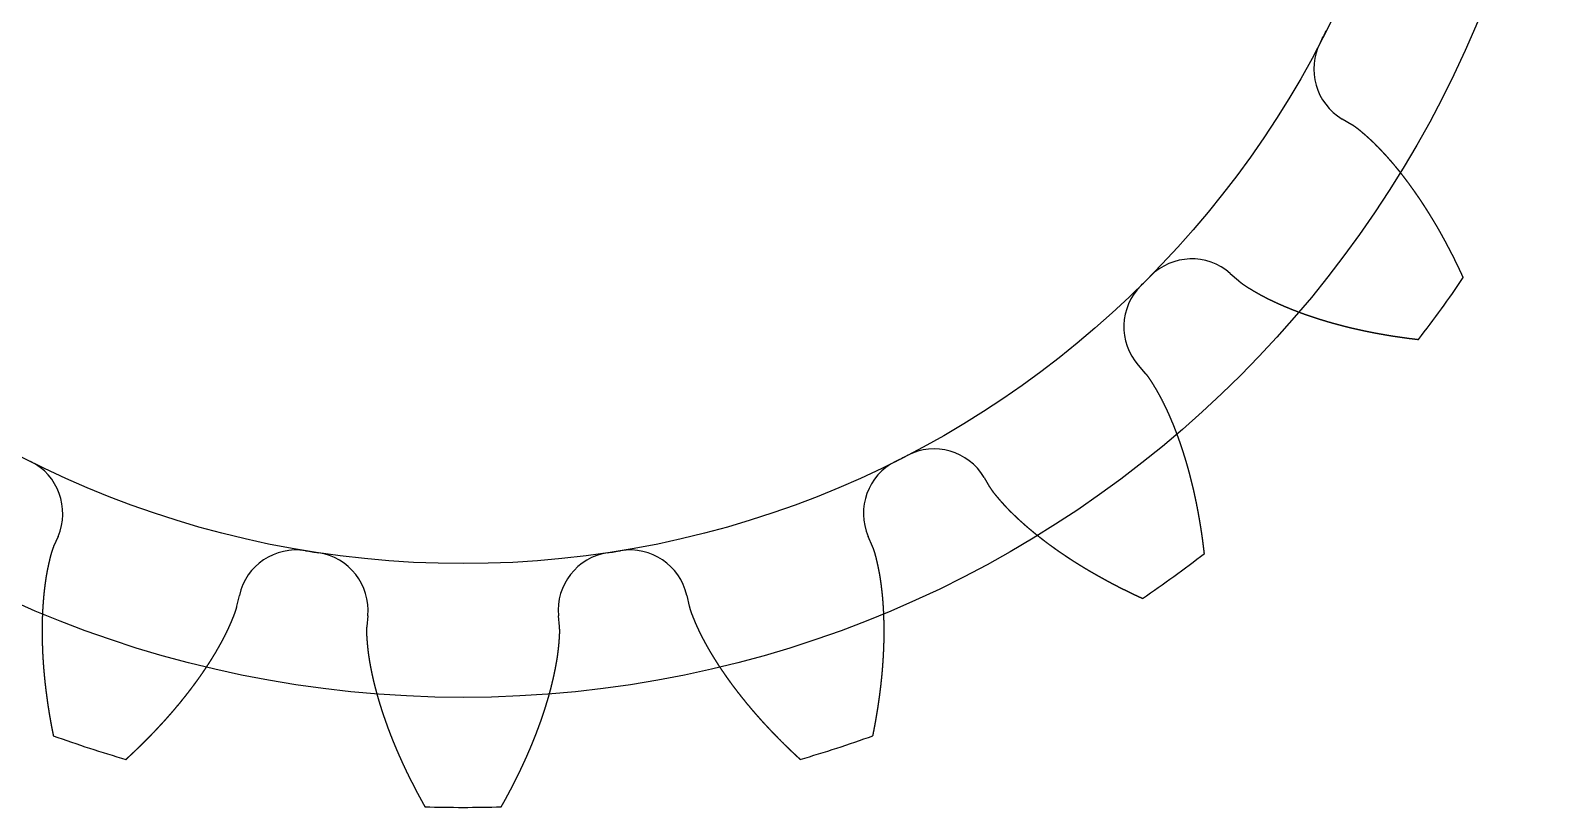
# Model space of a CAD drawing. Header units: centimetres. Extents: x -1.1 to 9, y -1.1 to 9.2.
# Drawn here: x 4.488 to 8.668, y 2.583 to 4.702 of the extents above; entities that cross this region are included whole.
import ezdxf

# ---------------------------------------------------------------- set-up
doc = ezdxf.new("R2010")
doc.units = ezdxf.units.CM
doc.header["$MEASUREMENT"] = 0
for name, color, linetype in [('Spur Gear (20 teeth)_Sketch1', 7, 'Continuous'), ('Spur Gear (20 teeth)_Sketch3', 7, 'Continuous'), ('Untitled v2_Sketch1', 7, 'Continuous')]:
    doc.layers.add(name, color=color, linetype=linetype)

# ---------------------------------------------------------------- blocks, each defined once
blk = doc.blocks.new('SpurGear(20teeth)')
at = {"layer": 'Spur Gear (20 teeth)_Sketch1'}
blk.add_circle((0, 0), 2.6349, dxfattribs=at)
at = {"layer": 'Spur Gear (20 teeth)_Sketch3'}
blk.add_circle((0, 0), 3, dxfattribs=at)

msp = doc.modelspace()

# ---------------------------------------------------------------- linework, layer by layer
at = {"layer": 'Untitled v2_Sketch1'}
for p, q in [((8.0937, 4.4456, 1.4843), (8.0678, 4.4609, 1.4843)), ((7.7619, 4.0398, 1.4843), (7.7844, 4.02, 1.4843)), ((7.5309, 3.7665, 1.4843), (7.5111, 3.789, 1.4843)), ((7.09, 3.483, 1.4843), (7.1053, 3.4572, 1.4843)), ((4.5627, 3.322, 1.4843), (4.5508, 3.2944, 1.4843)), ((6.7858, 3.2944, 1.4843), (6.7739, 3.322, 1.4843)), ((5.0511, 3.1319, 1.4843), (5.0577, 3.1612, 1.4843)), ((6.2789, 3.1612, 1.4843), (6.2855, 3.1319, 1.4843)), ((5.408, 3.1057, 1.4843), (5.4053, 3.0758, 1.4843)), ((5.9314, 3.0758, 1.4843), (5.9286, 3.1057, 1.4843))]:
    msp.add_line(p, q, dxfattribs=at)
for centre, radius, start, end in [((5.6683, 5.8826, 1.4843), 2.6349, 332.6118, 333.3882), ((8.1488, 4.5974, 1.4843), 0.1588, 152.6118, 239.3252), ((7.6571, 3.9206, 1.4843), 0.1588, 48.6748, 135.3882), ((5.6683, 5.8826, 1.4843), 2.6349, 314.6118, 315.3882), ((5.6683, 5.8826, 1.4843), 3.3, 322.1903, 325.8097), ((7.6303, 3.8938, 1.4843), 0.1588, 134.6118, 221.3252), ((6.9534, 3.402, 1.4843), 0.1588, 30.6748, 117.3882), ((4.4169, 3.3849, 1.4843), 0.1588, 336.6748, 63.3882), ((6.9197, 3.3849, 1.4843), 0.1588, 116.6118, 203.3252), ((5.6683, 5.8826, 1.4843), 2.6349, 296.6118, 297.3882), ((5.2126, 3.1263, 1.4843), 0.1588, 80.6118, 167.3252), ((5.6683, 5.8826, 1.4843), 2.6349, 260.6118, 261.3882), ((5.25, 3.1204, 1.4843), 0.1588, 354.6748, 81.3882), ((6.0866, 3.1204, 1.4843), 0.1588, 98.6118, 185.3252), ((5.6683, 5.8826, 1.4843), 2.6349, 278.6118, 279.3882), ((6.124, 3.1263, 1.4843), 0.1588, 12.6748, 99.3882), ((5.6683, 5.8826, 1.4843), 3.3, 304.1903, 307.8097), ((5.6683, 5.8826, 1.4843), 3.3, 250.1903, 253.8097), ((5.6683, 5.8826, 1.4843), 3.3, 286.1903, 289.8097), ((5.6683, 5.8826, 1.4843), 3.3, 268.1903, 271.8097)]:
    msp.add_arc(centre, radius, start, end, dxfattribs=at)
for points in [[(8.398, 4.0282, 1.4843), (8.3973, 4.0296, 1.4843), (8.396, 4.0324, 1.4843), (8.3941, 4.0367, 1.4843), (8.3914, 4.0424, 1.4843), (8.3881, 4.0494, 1.4843), (8.3848, 4.0565, 1.4843), (8.3814, 4.0635, 1.4843), (8.378, 4.0705, 1.4843), (8.3746, 4.0774, 1.4843), (8.3711, 4.0844, 1.4843), (8.3676, 4.0913, 1.4843), (8.3641, 4.0982, 1.4843), (8.3606, 4.105, 1.4843), (8.357, 4.1118, 1.4843), (8.3534, 4.1187, 1.4843), (8.3498, 4.1254, 1.4843), (8.3461, 4.1322, 1.4843), (8.3424, 4.1389, 1.4843), (8.3387, 4.1456, 1.4843), (8.335, 4.1523, 1.4843), (8.3312, 4.1589, 1.4843), (8.3274, 4.1655, 1.4843), (8.3235, 4.1721, 1.4843), (8.3197, 4.1786, 1.4843), (8.3158, 4.1852, 1.4843), (8.3118, 4.1916, 1.4843), (8.3079, 4.1981, 1.4843), (8.3039, 4.2045, 1.4843), (8.2999, 4.2109, 1.4843), (8.2958, 4.2173, 1.4843), (8.2918, 4.2236, 1.4843), (8.2877, 4.2299, 1.4843), (8.2835, 4.2362, 1.4843), (8.2793, 4.2424, 1.4843), (8.2751, 4.2486, 1.4843), (8.2709, 4.2548, 1.4843), (8.2666, 4.2609, 1.4843), (8.2623, 4.267, 1.4843), (8.258, 4.273, 1.4843), (8.2537, 4.2791, 1.4843), (8.2493, 4.285, 1.4843), (8.2448, 4.291, 1.4843), (8.2404, 4.2969, 1.4843), (8.2359, 4.3028, 1.4843), (8.2314, 4.3086, 1.4843), (8.2268, 4.3144, 1.4843), (8.2222, 4.3201, 1.4843), (8.2176, 4.3258, 1.4843), (8.2129, 4.3315, 1.4843), (8.2082, 4.3371, 1.4843), (8.2035, 4.3427, 1.4843), (8.1987, 4.3482, 1.4843), (8.1939, 4.3537, 1.4843), (8.189, 4.3591, 1.4843), (8.1841, 4.3645, 1.4843), (8.1792, 4.3698, 1.4843), (8.1743, 4.3751, 1.4843), (8.1693, 4.3803, 1.4843), (8.1642, 4.3855, 1.4843), (8.1591, 4.3906, 1.4843), (8.154, 4.3957, 1.4843), (8.1488, 4.4006, 1.4843), (8.1435, 4.4055, 1.4843), (8.1382, 4.4103, 1.4843), (8.1329, 4.415, 1.4843), (8.1275, 4.4197, 1.4843), (8.1221, 4.4244, 1.4843), (8.1166, 4.429, 1.4843), (8.1111, 4.4335, 1.4843), (8.1055, 4.4378, 1.4843), (8.1009, 4.4411, 1.4843), (8.0973, 4.4434, 1.4843), (8.0949, 4.4449, 1.4843), (8.0937, 4.4456, 1.4843)], [(7.7844, 4.02, 1.4843), (7.7855, 4.019, 1.4843), (7.7876, 4.0172, 1.4843), (7.7909, 4.0145, 1.4843), (7.7955, 4.0111, 1.4843), (7.8013, 4.0071, 1.4843), (7.8073, 4.0032, 1.4843), (7.8134, 3.9995, 1.4843), (7.8195, 3.9958, 1.4843), (7.8256, 3.9921, 1.4843), (7.8318, 3.9885, 1.4843), (7.838, 3.9849, 1.4843), (7.8442, 3.9814, 1.4843), (7.8506, 3.978, 1.4843), (7.8569, 3.9747, 1.4843), (7.8634, 3.9714, 1.4843), (7.8699, 3.9682, 1.4843), (7.8764, 3.9651, 1.4843), (7.883, 3.962, 1.4843), (7.8895, 3.959, 1.4843), (7.8962, 3.956, 1.4843), (7.9028, 3.9531, 1.4843), (7.9095, 3.9502, 1.4843), (7.9162, 3.9473, 1.4843), (7.923, 3.9446, 1.4843), (7.9298, 3.9418, 1.4843), (7.9366, 3.9391, 1.4843), (7.9435, 3.9365, 1.4843), (7.9504, 3.9339, 1.4843), (7.9573, 3.9314, 1.4843), (7.9642, 3.9288, 1.4843), (7.9712, 3.9264, 1.4843), (7.9782, 3.924, 1.4843), (7.9852, 3.9216, 1.4843), (7.9922, 3.9193, 1.4843), (7.9993, 3.917, 1.4843), (8.0064, 3.9147, 1.4843), (8.0135, 3.9125, 1.4843), (8.0207, 3.9104, 1.4843), (8.0279, 3.9082, 1.4843), (8.035, 3.9062, 1.4843), (8.0423, 3.9041, 1.4843), (8.0495, 3.9021, 1.4843), (8.0568, 3.9002, 1.4843), (8.064, 3.8982, 1.4843), (8.0713, 3.8964, 1.4843), (8.0787, 3.8945, 1.4843), (8.086, 3.8927, 1.4843), (8.0934, 3.8909, 1.4843), (8.1008, 3.8892, 1.4843), (8.1082, 3.8875, 1.4843), (8.1156, 3.8859, 1.4843), (8.123, 3.8842, 1.4843), (8.1305, 3.8827, 1.4843), (8.138, 3.8811, 1.4843), (8.1455, 3.8796, 1.4843), (8.153, 3.8782, 1.4843), (8.1605, 3.8767, 1.4843), (8.1681, 3.8753, 1.4843), (8.1756, 3.874, 1.4843), (8.1832, 3.8726, 1.4843), (8.1908, 3.8714, 1.4843), (8.1984, 3.8701, 1.4843), (8.2061, 3.8689, 1.4843), (8.2137, 3.8677, 1.4843), (8.2214, 3.8666, 1.4843), (8.2291, 3.8655, 1.4843), (8.2368, 3.8644, 1.4843), (8.2445, 3.8633, 1.4843), (8.2522, 3.8623, 1.4843), (8.2599, 3.8614, 1.4843), (8.2662, 3.8606, 1.4843), (8.2708, 3.8601, 1.4843), (8.2739, 3.8597, 1.4843), (8.2755, 3.8595, 1.4843)], [(7.6913, 3.2754, 1.4843), (7.6912, 3.277, 1.4843), (7.6908, 3.2801, 1.4843), (7.6903, 3.2847, 1.4843), (7.6895, 3.2909, 1.4843), (7.6885, 3.2987, 1.4843), (7.6875, 3.3064, 1.4843), (7.6865, 3.3141, 1.4843), (7.6854, 3.3218, 1.4843), (7.6843, 3.3295, 1.4843), (7.6832, 3.3372, 1.4843), (7.682, 3.3448, 1.4843), (7.6808, 3.3524, 1.4843), (7.6795, 3.3601, 1.4843), (7.6782, 3.3677, 1.4843), (7.6769, 3.3752, 1.4843), (7.6755, 3.3828, 1.4843), (7.6742, 3.3904, 1.4843), (7.6727, 3.3979, 1.4843), (7.6713, 3.4054, 1.4843), (7.6697, 3.4129, 1.4843), (7.6682, 3.4204, 1.4843), (7.6666, 3.4278, 1.4843), (7.665, 3.4353, 1.4843), (7.6634, 3.4427, 1.4843), (7.6617, 3.4501, 1.4843), (7.6599, 3.4575, 1.4843), (7.6582, 3.4649, 1.4843), (7.6564, 3.4722, 1.4843), (7.6545, 3.4795, 1.4843), (7.6526, 3.4868, 1.4843), (7.6507, 3.4941, 1.4843), (7.6488, 3.5014, 1.4843), (7.6468, 3.5086, 1.4843), (7.6447, 3.5158, 1.4843), (7.6426, 3.523, 1.4843), (7.6405, 3.5302, 1.4843), (7.6383, 3.5373, 1.4843), (7.6361, 3.5445, 1.4843), (7.6339, 3.5516, 1.4843), (7.6316, 3.5586, 1.4843), (7.6293, 3.5657, 1.4843), (7.6269, 3.5727, 1.4843), (7.6245, 3.5797, 1.4843), (7.622, 3.5867, 1.4843), (7.6195, 3.5936, 1.4843), (7.617, 3.6005, 1.4843), (7.6144, 3.6074, 1.4843), (7.6117, 3.6143, 1.4843), (7.6091, 3.6211, 1.4843), (7.6063, 3.6279, 1.4843), (7.6035, 3.6346, 1.4843), (7.6007, 3.6414, 1.4843), (7.5978, 3.6481, 1.4843), (7.5949, 3.6547, 1.4843), (7.5919, 3.6613, 1.4843), (7.5888, 3.6679, 1.4843), (7.5858, 3.6745, 1.4843), (7.5826, 3.681, 1.4843), (7.5794, 3.6875, 1.4843), (7.5762, 3.6939, 1.4843), (7.5729, 3.7003, 1.4843), (7.5694, 3.7066, 1.4843), (7.5659, 3.7129, 1.4843), (7.5624, 3.7191, 1.4843), (7.5588, 3.7253, 1.4843), (7.5551, 3.7314, 1.4843), (7.5514, 3.7375, 1.4843), (7.5476, 3.7436, 1.4843), (7.5438, 3.7495, 1.4843), (7.5398, 3.7554, 1.4843), (7.5364, 3.7599, 1.4843), (7.5337, 3.7632, 1.4843), (7.5318, 3.7654, 1.4843), (7.5309, 3.7665, 1.4843)], [(7.1053, 3.4572, 1.4843), (7.106, 3.456, 1.4843), (7.1075, 3.4536, 1.4843), (7.1098, 3.45, 1.4843), (7.1131, 3.4454, 1.4843), (7.1174, 3.4397, 1.4843), (7.1219, 3.4342, 1.4843), (7.1265, 3.4288, 1.4843), (7.1311, 3.4234, 1.4843), (7.1358, 3.418, 1.4843), (7.1406, 3.4127, 1.4843), (7.1454, 3.4073, 1.4843), (7.1503, 3.4021, 1.4843), (7.1552, 3.3969, 1.4843), (7.1603, 3.3917, 1.4843), (7.1654, 3.3867, 1.4843), (7.1706, 3.3816, 1.4843), (7.1758, 3.3766, 1.4843), (7.1811, 3.3717, 1.4843), (7.1864, 3.3667, 1.4843), (7.1918, 3.3619, 1.4843), (7.1972, 3.357, 1.4843), (7.2027, 3.3522, 1.4843), (7.2082, 3.3474, 1.4843), (7.2138, 3.3427, 1.4843), (7.2194, 3.338, 1.4843), (7.225, 3.3333, 1.4843), (7.2308, 3.3287, 1.4843), (7.2365, 3.3241, 1.4843), (7.2423, 3.3195, 1.4843), (7.2481, 3.315, 1.4843), (7.254, 3.3105, 1.4843), (7.2599, 3.306, 1.4843), (7.2658, 3.3016, 1.4843), (7.2718, 3.2972, 1.4843), (7.2778, 3.2929, 1.4843), (7.2839, 3.2885, 1.4843), (7.29, 3.2842, 1.4843), (7.2961, 3.28, 1.4843), (7.3023, 3.2757, 1.4843), (7.3085, 3.2715, 1.4843), (7.3147, 3.2674, 1.4843), (7.321, 3.2632, 1.4843), (7.3273, 3.2591, 1.4843), (7.3336, 3.255, 1.4843), (7.34, 3.251, 1.4843), (7.3464, 3.247, 1.4843), (7.3528, 3.243, 1.4843), (7.3592, 3.239, 1.4843), (7.3657, 3.2351, 1.4843), (7.3722, 3.2312, 1.4843), (7.3788, 3.2273, 1.4843), (7.3854, 3.2235, 1.4843), (7.392, 3.2197, 1.4843), (7.3986, 3.2159, 1.4843), (7.4053, 3.2122, 1.4843), (7.412, 3.2085, 1.4843), (7.4187, 3.2048, 1.4843), (7.4254, 3.2011, 1.4843), (7.4322, 3.1975, 1.4843), (7.439, 3.1939, 1.4843), (7.4459, 3.1903, 1.4843), (7.4527, 3.1868, 1.4843), (7.4596, 3.1832, 1.4843), (7.4665, 3.1797, 1.4843), (7.4735, 3.1763, 1.4843), (7.4804, 3.1729, 1.4843), (7.4874, 3.1695, 1.4843), (7.4944, 3.1661, 1.4843), (7.5015, 3.1627, 1.4843), (7.5085, 3.1594, 1.4843), (7.5142, 3.1568, 1.4843), (7.5184, 3.1548, 1.4843), (7.5213, 3.1535, 1.4843), (7.5227, 3.1529, 1.4843)], [(4.5508, 3.2944, 1.4843), (4.5502, 3.2931, 1.4843), (4.5491, 3.2905, 1.4843), (4.5476, 3.2866, 1.4843), (4.5458, 3.2812, 1.4843), (4.5438, 3.2744, 1.4843), (4.5419, 3.2675, 1.4843), (4.5402, 3.2606, 1.4843), (4.5386, 3.2536, 1.4843), (4.537, 3.2467, 1.4843), (4.5355, 3.2397, 1.4843), (4.534, 3.2327, 1.4843), (4.5326, 3.2256, 1.4843), (4.5313, 3.2186, 1.4843), (4.5301, 3.2115, 1.4843), (4.529, 3.2044, 1.4843), (4.528, 3.1972, 1.4843), (4.527, 3.19, 1.4843), (4.5261, 3.1828, 1.4843), (4.5253, 3.1756, 1.4843), (4.5245, 3.1684, 1.4843), (4.5237, 3.1612, 1.4843), (4.5231, 3.1539, 1.4843), (4.5224, 3.1466, 1.4843), (4.5219, 3.1393, 1.4843), (4.5214, 3.132, 1.4843), (4.5209, 3.1247, 1.4843), (4.5205, 3.1174, 1.4843), (4.5202, 3.11, 1.4843), (4.5199, 3.1027, 1.4843), (4.5197, 3.0953, 1.4843), (4.5195, 3.0879, 1.4843), (4.5194, 3.0805, 1.4843), (4.5193, 3.0731, 1.4843), (4.5192, 3.0657, 1.4843), (4.5192, 3.0582, 1.4843), (4.5193, 3.0508, 1.4843), (4.5194, 3.0433, 1.4843), (4.5196, 3.0359, 1.4843), (4.5198, 3.0284, 1.4843), (4.52, 3.0209, 1.4843), (4.5203, 3.0134, 1.4843), (4.5206, 3.0059, 1.4843), (4.521, 2.9984, 1.4843), (4.5214, 2.9909, 1.4843), (4.5219, 2.9834, 1.4843), (4.5224, 2.9758, 1.4843), (4.5229, 2.9683, 1.4843), (4.5235, 2.9607, 1.4843), (4.5242, 2.9532, 1.4843), (4.5249, 2.9456, 1.4843), (4.5256, 2.9381, 1.4843), (4.5263, 2.9305, 1.4843), (4.5271, 2.9229, 1.4843), (4.528, 2.9153, 1.4843), (4.5289, 2.9077, 1.4843), (4.5298, 2.9001, 1.4843), (4.5308, 2.8925, 1.4843), (4.5318, 2.8849, 1.4843), (4.5328, 2.8773, 1.4843), (4.5339, 2.8696, 1.4843), (4.535, 2.862, 1.4843), (4.5362, 2.8544, 1.4843), (4.5374, 2.8468, 1.4843), (4.5386, 2.8391, 1.4843), (4.5399, 2.8315, 1.4843), (4.5412, 2.8238, 1.4843), (4.5426, 2.8162, 1.4843), (4.544, 2.8085, 1.4843), (4.5454, 2.8009, 1.4843), (4.5469, 2.7932, 1.4843), (4.5481, 2.7871, 1.4843), (4.549, 2.7825, 1.4843), (4.5496, 2.7794, 1.4843), (4.5499, 2.7779, 1.4843)], [(6.7867, 2.7779, 1.4843), (6.787, 2.7794, 1.4843), (6.7876, 2.7825, 1.4843), (6.7885, 2.7871, 1.4843), (6.7897, 2.7932, 1.4843), (6.7912, 2.8009, 1.4843), (6.7926, 2.8085, 1.4843), (6.794, 2.8162, 1.4843), (6.7954, 2.8238, 1.4843), (6.7967, 2.8315, 1.4843), (6.798, 2.8391, 1.4843), (6.7992, 2.8468, 1.4843), (6.8004, 2.8544, 1.4843), (6.8016, 2.862, 1.4843), (6.8027, 2.8696, 1.4843), (6.8038, 2.8773, 1.4843), (6.8048, 2.8849, 1.4843), (6.8058, 2.8925, 1.4843), (6.8068, 2.9001, 1.4843), (6.8077, 2.9077, 1.4843), (6.8086, 2.9153, 1.4843), (6.8095, 2.9229, 1.4843), (6.8103, 2.9305, 1.4843), (6.811, 2.9381, 1.4843), (6.8118, 2.9456, 1.4843), (6.8124, 2.9532, 1.4843), (6.8131, 2.9607, 1.4843), (6.8137, 2.9683, 1.4843), (6.8142, 2.9758, 1.4843), (6.8147, 2.9834, 1.4843), (6.8152, 2.9909, 1.4843), (6.8156, 2.9984, 1.4843), (6.816, 3.0059, 1.4843), (6.8163, 3.0134, 1.4843), (6.8166, 3.0209, 1.4843), (6.8169, 3.0284, 1.4843), (6.8171, 3.0359, 1.4843), (6.8172, 3.0433, 1.4843), (6.8173, 3.0508, 1.4843), (6.8174, 3.0582, 1.4843), (6.8174, 3.0657, 1.4843), (6.8173, 3.0731, 1.4843), (6.8173, 3.0805, 1.4843), (6.8171, 3.0879, 1.4843), (6.8169, 3.0953, 1.4843), (6.8167, 3.1027, 1.4843), (6.8164, 3.11, 1.4843), (6.8161, 3.1174, 1.4843), (6.8157, 3.1247, 1.4843), (6.8152, 3.132, 1.4843), (6.8147, 3.1393, 1.4843), (6.8142, 3.1466, 1.4843), (6.8136, 3.1539, 1.4843), (6.8129, 3.1612, 1.4843), (6.8121, 3.1684, 1.4843), (6.8113, 3.1756, 1.4843), (6.8105, 3.1828, 1.4843), (6.8096, 3.19, 1.4843), (6.8086, 3.1972, 1.4843), (6.8076, 3.2044, 1.4843), (6.8065, 3.2115, 1.4843), (6.8053, 3.2186, 1.4843), (6.804, 3.2256, 1.4843), (6.8026, 3.2327, 1.4843), (6.8011, 3.2397, 1.4843), (6.7996, 3.2467, 1.4843), (6.798, 3.2536, 1.4843), (6.7964, 3.2606, 1.4843), (6.7947, 3.2675, 1.4843), (6.7928, 3.2744, 1.4843), (6.7908, 3.2812, 1.4843), (6.789, 3.2866, 1.4843), (6.7875, 3.2905, 1.4843), (6.7864, 3.2931, 1.4843), (6.7858, 3.2944, 1.4843)], [(4.7482, 2.7134, 1.4843), (4.7493, 2.7145, 1.4843), (4.7516, 2.7166, 1.4843), (4.7551, 2.7198, 1.4843), (4.7597, 2.7241, 1.4843), (4.7654, 2.7294, 1.4843), (4.771, 2.7347, 1.4843), (4.7766, 2.7401, 1.4843), (4.7822, 2.7455, 1.4843), (4.7878, 2.7509, 1.4843), (4.7933, 2.7564, 1.4843), (4.7988, 2.7618, 1.4843), (4.8043, 2.7673, 1.4843), (4.8097, 2.7728, 1.4843), (4.8151, 2.7783, 1.4843), (4.8205, 2.7838, 1.4843), (4.8258, 2.7894, 1.4843), (4.8311, 2.7949, 1.4843), (4.8363, 2.8005, 1.4843), (4.8415, 2.8061, 1.4843), (4.8467, 2.8117, 1.4843), (4.8519, 2.8174, 1.4843), (4.857, 2.823, 1.4843), (4.8621, 2.8287, 1.4843), (4.8671, 2.8344, 1.4843), (4.8721, 2.8401, 1.4843), (4.877, 2.8459, 1.4843), (4.882, 2.8516, 1.4843), (4.8868, 2.8574, 1.4843), (4.8917, 2.8632, 1.4843), (4.8965, 2.869, 1.4843), (4.9012, 2.8749, 1.4843), (4.906, 2.8807, 1.4843), (4.9106, 2.8866, 1.4843), (4.9153, 2.8925, 1.4843), (4.9199, 2.8984, 1.4843), (4.9244, 2.9043, 1.4843), (4.9289, 2.9103, 1.4843), (4.9334, 2.9162, 1.4843), (4.9378, 2.9222, 1.4843), (4.9422, 2.9282, 1.4843), (4.9465, 2.9343, 1.4843), (4.9508, 2.9403, 1.4843), (4.9551, 2.9464, 1.4843), (4.9592, 2.9525, 1.4843), (4.9634, 2.9586, 1.4843), (4.9675, 2.9647, 1.4843), (4.9715, 2.9708, 1.4843), (4.9755, 2.977, 1.4843), (4.9795, 2.9832, 1.4843), (4.9834, 2.9894, 1.4843), (4.9872, 2.9956, 1.4843), (4.991, 3.0019, 1.4843), (4.9947, 3.0081, 1.4843), (4.9983, 3.0144, 1.4843), (5.0019, 3.0208, 1.4843), (5.0055, 3.0271, 1.4843), (5.009, 3.0334, 1.4843), (5.0124, 3.0398, 1.4843), (5.0158, 3.0462, 1.4843), (5.0191, 3.0526, 1.4843), (5.0223, 3.0591, 1.4843), (5.0254, 3.0655, 1.4843), (5.0284, 3.072, 1.4843), (5.0313, 3.0786, 1.4843), (5.0342, 3.0851, 1.4843), (5.037, 3.0917, 1.4843), (5.0398, 3.0983, 1.4843), (5.0425, 3.1049, 1.4843), (5.045, 3.1115, 1.4843), (5.0474, 3.1182, 1.4843), (5.0491, 3.1236, 1.4843), (5.0502, 3.1277, 1.4843), (5.0508, 3.1305, 1.4843), (5.0511, 3.1319, 1.4843)], [(6.2855, 3.1319, 1.4843), (6.2858, 3.1305, 1.4843), (6.2865, 3.1277, 1.4843), (6.2875, 3.1236, 1.4843), (6.2892, 3.1182, 1.4843), (6.2916, 3.1115, 1.4843), (6.2942, 3.1049, 1.4843), (6.2969, 3.0983, 1.4843), (6.2996, 3.0917, 1.4843), (6.3024, 3.0851, 1.4843), (6.3053, 3.0786, 1.4843), (6.3082, 3.072, 1.4843), (6.3112, 3.0655, 1.4843), (6.3143, 3.0591, 1.4843), (6.3175, 3.0526, 1.4843), (6.3208, 3.0462, 1.4843), (6.3242, 3.0398, 1.4843), (6.3276, 3.0334, 1.4843), (6.3311, 3.0271, 1.4843), (6.3347, 3.0208, 1.4843), (6.3383, 3.0144, 1.4843), (6.3419, 3.0081, 1.4843), (6.3456, 3.0019, 1.4843), (6.3494, 2.9956, 1.4843), (6.3533, 2.9894, 1.4843), (6.3571, 2.9832, 1.4843), (6.3611, 2.977, 1.4843), (6.3651, 2.9708, 1.4843), (6.3691, 2.9647, 1.4843), (6.3732, 2.9586, 1.4843), (6.3774, 2.9525, 1.4843), (6.3816, 2.9464, 1.4843), (6.3858, 2.9403, 1.4843), (6.3901, 2.9343, 1.4843), (6.3944, 2.9282, 1.4843), (6.3988, 2.9222, 1.4843), (6.4032, 2.9162, 1.4843), (6.4077, 2.9103, 1.4843), (6.4122, 2.9043, 1.4843), (6.4167, 2.8984, 1.4843), (6.4213, 2.8925, 1.4843), (6.426, 2.8866, 1.4843), (6.4307, 2.8807, 1.4843), (6.4354, 2.8749, 1.4843), (6.4401, 2.869, 1.4843), (6.4449, 2.8632, 1.4843), (6.4498, 2.8574, 1.4843), (6.4547, 2.8516, 1.4843), (6.4596, 2.8459, 1.4843), (6.4645, 2.8401, 1.4843), (6.4695, 2.8344, 1.4843), (6.4746, 2.8287, 1.4843), (6.4796, 2.823, 1.4843), (6.4847, 2.8174, 1.4843), (6.4899, 2.8117, 1.4843), (6.4951, 2.8061, 1.4843), (6.5003, 2.8005, 1.4843), (6.5055, 2.7949, 1.4843), (6.5108, 2.7894, 1.4843), (6.5162, 2.7838, 1.4843), (6.5215, 2.7783, 1.4843), (6.5269, 2.7728, 1.4843), (6.5323, 2.7673, 1.4843), (6.5378, 2.7618, 1.4843), (6.5433, 2.7564, 1.4843), (6.5488, 2.7509, 1.4843), (6.5544, 2.7455, 1.4843), (6.56, 2.7401, 1.4843), (6.5656, 2.7347, 1.4843), (6.5713, 2.7294, 1.4843), (6.577, 2.7241, 1.4843), (6.5815, 2.7198, 1.4843), (6.585, 2.7166, 1.4843), (6.5873, 2.7145, 1.4843), (6.5884, 2.7134, 1.4843)], [(5.4053, 3.0758, 1.4843), (5.4051, 3.0744, 1.4843), (5.4049, 3.0716, 1.4843), (5.4047, 3.0673, 1.4843), (5.4046, 3.0616, 1.4843), (5.4048, 3.0545, 1.4843), (5.4052, 3.0474, 1.4843), (5.4057, 3.0403, 1.4843), (5.4063, 3.0332, 1.4843), (5.4069, 3.0261, 1.4843), (5.4076, 3.019, 1.4843), (5.4084, 3.0119, 1.4843), (5.4092, 3.0047, 1.4843), (5.4102, 2.9976, 1.4843), (5.4113, 2.9905, 1.4843), (5.4124, 2.9834, 1.4843), (5.4136, 2.9763, 1.4843), (5.4149, 2.9691, 1.4843), (5.4163, 2.962, 1.4843), (5.4177, 2.9549, 1.4843), (5.4192, 2.9478, 1.4843), (5.4207, 2.9407, 1.4843), (5.4223, 2.9336, 1.4843), (5.424, 2.9265, 1.4843), (5.4257, 2.9193, 1.4843), (5.4275, 2.9122, 1.4843), (5.4293, 2.9051, 1.4843), (5.4312, 2.898, 1.4843), (5.4332, 2.8909, 1.4843), (5.4352, 2.8839, 1.4843), (5.4372, 2.8768, 1.4843), (5.4393, 2.8697, 1.4843), (5.4415, 2.8626, 1.4843), (5.4437, 2.8555, 1.4843), (5.4459, 2.8485, 1.4843), (5.4482, 2.8414, 1.4843), (5.4506, 2.8343, 1.4843), (5.453, 2.8273, 1.4843), (5.4555, 2.8202, 1.4843), (5.458, 2.8132, 1.4843), (5.4605, 2.8061, 1.4843), (5.4631, 2.7991, 1.4843), (5.4657, 2.7921, 1.4843), (5.4684, 2.785, 1.4843), (5.4711, 2.778, 1.4843), (5.4739, 2.771, 1.4843), (5.4767, 2.764, 1.4843), (5.4796, 2.757, 1.4843), (5.4825, 2.75, 1.4843), (5.4854, 2.743, 1.4843), (5.4884, 2.736, 1.4843), (5.4914, 2.729, 1.4843), (5.4945, 2.7221, 1.4843), (5.4976, 2.7151, 1.4843), (5.5007, 2.7082, 1.4843), (5.5039, 2.7012, 1.4843), (5.5072, 2.6943, 1.4843), (5.5104, 2.6873, 1.4843), (5.5137, 2.6804, 1.4843), (5.5171, 2.6735, 1.4843), (5.5205, 2.6666, 1.4843), (5.5239, 2.6597, 1.4843), (5.5274, 2.6528, 1.4843), (5.5309, 2.6459, 1.4843), (5.5344, 2.639, 1.4843), (5.538, 2.6321, 1.4843), (5.5416, 2.6252, 1.4843), (5.5453, 2.6184, 1.4843), (5.549, 2.6115, 1.4843), (5.5527, 2.6047, 1.4843), (5.5564, 2.5979, 1.4843), (5.5595, 2.5924, 1.4843), (5.5618, 2.5883, 1.4843), (5.5633, 2.5856, 1.4843), (5.5641, 2.5842, 1.4843)], [(5.7725, 2.5842, 1.4843), (5.7733, 2.5856, 1.4843), (5.7748, 2.5883, 1.4843), (5.7771, 2.5924, 1.4843), (5.7802, 2.5979, 1.4843), (5.7839, 2.6047, 1.4843), (5.7877, 2.6115, 1.4843), (5.7914, 2.6184, 1.4843), (5.795, 2.6252, 1.4843), (5.7986, 2.6321, 1.4843), (5.8022, 2.639, 1.4843), (5.8057, 2.6459, 1.4843), (5.8093, 2.6528, 1.4843), (5.8127, 2.6597, 1.4843), (5.8161, 2.6666, 1.4843), (5.8195, 2.6735, 1.4843), (5.8229, 2.6804, 1.4843), (5.8262, 2.6873, 1.4843), (5.8295, 2.6943, 1.4843), (5.8327, 2.7012, 1.4843), (5.8359, 2.7082, 1.4843), (5.839, 2.7151, 1.4843), (5.8421, 2.7221, 1.4843), (5.8452, 2.729, 1.4843), (5.8482, 2.736, 1.4843), (5.8512, 2.743, 1.4843), (5.8542, 2.75, 1.4843), (5.8571, 2.757, 1.4843), (5.8599, 2.764, 1.4843), (5.8627, 2.771, 1.4843), (5.8655, 2.778, 1.4843), (5.8682, 2.785, 1.4843), (5.8709, 2.7921, 1.4843), (5.8735, 2.7991, 1.4843), (5.8761, 2.8061, 1.4843), (5.8787, 2.8132, 1.4843), (5.8812, 2.8202, 1.4843), (5.8836, 2.8273, 1.4843), (5.886, 2.8343, 1.4843), (5.8884, 2.8414, 1.4843), (5.8907, 2.8485, 1.4843), (5.8929, 2.8555, 1.4843), (5.8951, 2.8626, 1.4843), (5.8973, 2.8697, 1.4843), (5.8994, 2.8768, 1.4843), (5.9015, 2.8839, 1.4843), (5.9035, 2.8909, 1.4843), (5.9054, 2.898, 1.4843), (5.9073, 2.9051, 1.4843), (5.9091, 2.9122, 1.4843), (5.9109, 2.9193, 1.4843), (5.9126, 2.9265, 1.4843), (5.9143, 2.9336, 1.4843), (5.9159, 2.9407, 1.4843), (5.9174, 2.9478, 1.4843), (5.9189, 2.9549, 1.4843), (5.9203, 2.962, 1.4843), (5.9217, 2.9691, 1.4843), (5.923, 2.9763, 1.4843), (5.9242, 2.9834, 1.4843), (5.9254, 2.9905, 1.4843), (5.9264, 2.9976, 1.4843), (5.9274, 3.0047, 1.4843), (5.9282, 3.0119, 1.4843), (5.929, 3.019, 1.4843), (5.9297, 3.0261, 1.4843), (5.9303, 3.0332, 1.4843), (5.9309, 3.0403, 1.4843), (5.9314, 3.0474, 1.4843), (5.9318, 3.0545, 1.4843), (5.932, 3.0616, 1.4843), (5.9319, 3.0673, 1.4843), (5.9317, 3.0716, 1.4843), (5.9315, 3.0744, 1.4843), (5.9314, 3.0758, 1.4843)]]:
    msp.add_open_spline(points, degree=5, dxfattribs=at)

# ---------------------------------------------------------------- block references
msp.add_blockref('SpurGear(20teeth)', (5.6683, 5.8826, 0.2143))

doc.saveas('drawing.dxf')
